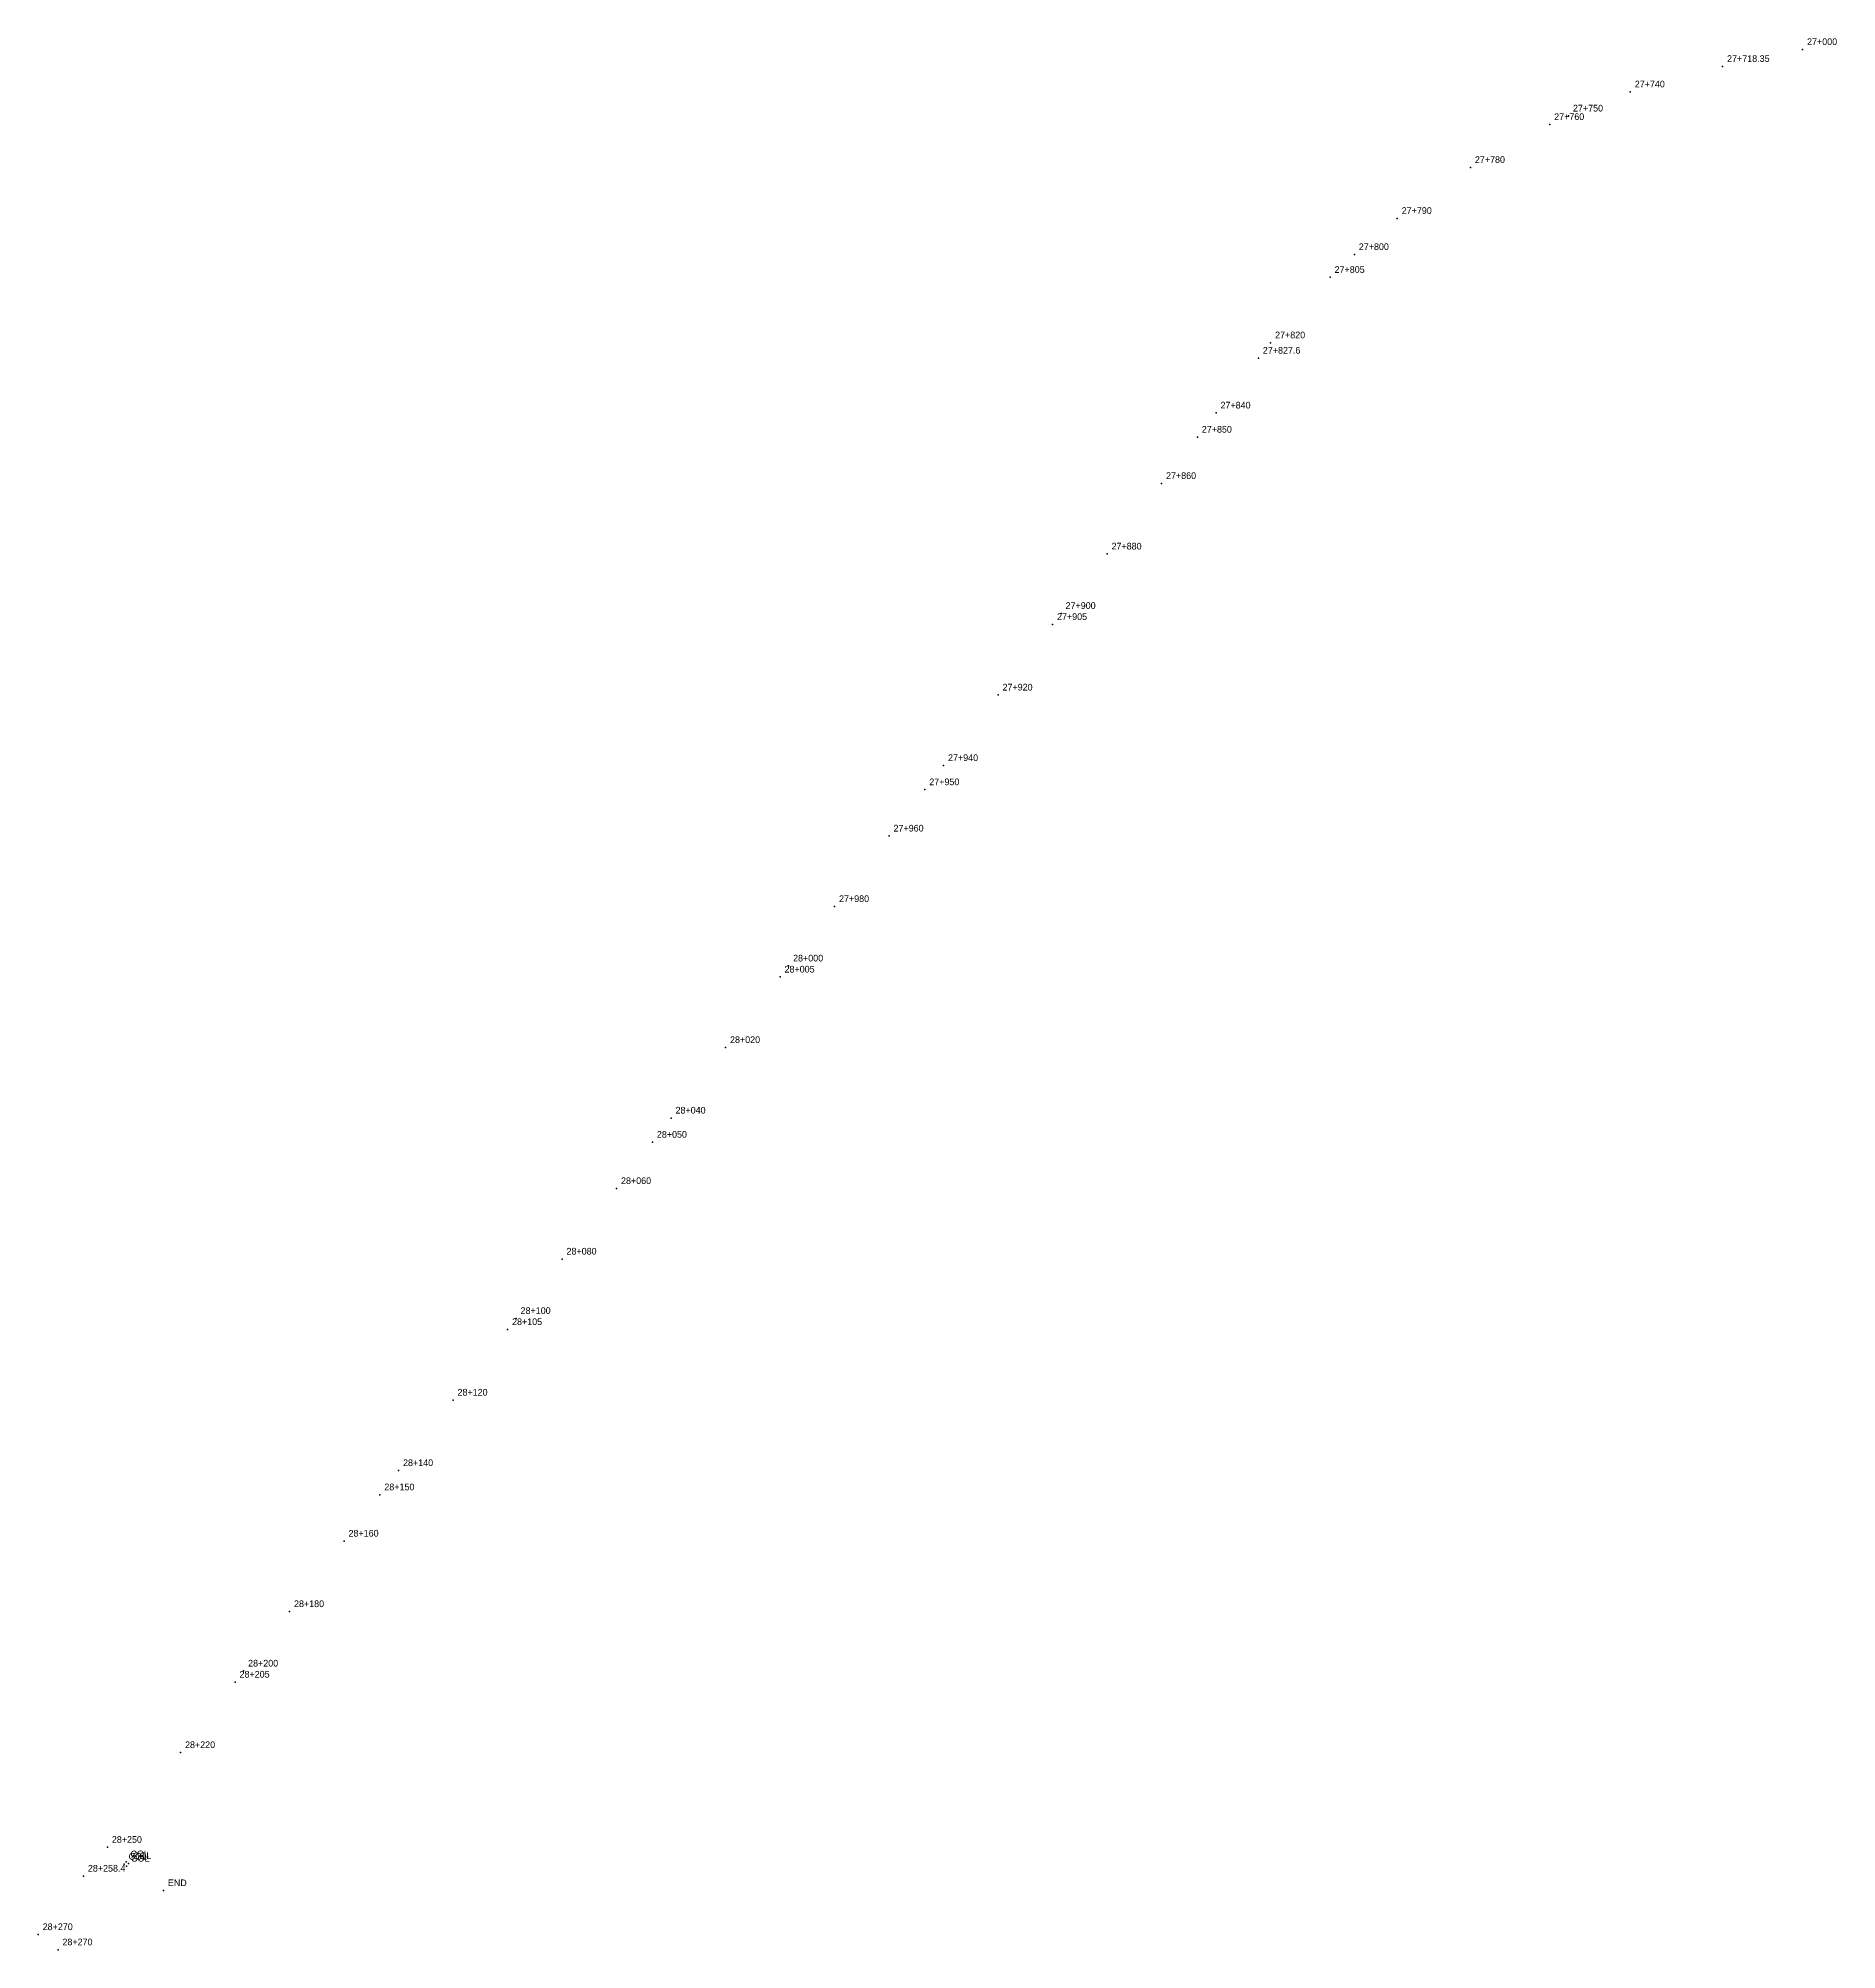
# Model space of a CAD drawing. Header units: metres. Extents: x 2615736 to 2616140, y 185768 to 186197.
import ezdxf

# ---------------------------------------------------------------- set-up
doc = ezdxf.new("R2010")
doc.units = ezdxf.units.M

msp = doc.modelspace()

# ---------------------------------------------------------------- linework, layer by layer
for p in [(2616132.061, 186194.2336), (2616114.109, 186190.4385), (2616093.384, 186184.7145), (2616075.289, 186177.4015), (2616079.514, 186179.3142), (2616057.493, 186167.7747), (2616041.069, 186156.3338), (2616031.435, 186148.2244), (2616026.001, 186143.1021), (2616012.645, 186128.4283), (2616009.897, 186124.9645), (2616000.391, 186112.6705), (2615996.195, 186107.2445), (2615988.156, 186096.8485), (2615975.923, 186081.0275), (2615963.688, 186065.2055), (2615965.61, 186067.6905), (2615951.454, 186049.3835), (2615939.22, 186033.5615), (2615935.016, 186028.1355), (2615926.986, 186017.7405), (2615914.752, 186001.9185), (2615904.439, 185988.5815), (2615902.518, 185986.0965), (2615890.284, 185970.2755), (2615878.05, 185954.4535), (2615873.861, 185949.0275), (2615865.816, 185938.6315), (2615853.582, 185922.8095), (2615841.348, 185906.9881), (2615843.269, 185909.4728), (2615829.113, 185891.1665), (2615816.879, 185875.3445), (2615812.683, 185869.9185), (2615804.645, 185859.5225), (2615792.411, 185843.7015), (2615782.098, 185830.3645), (2615780.177, 185827.8795), (2615767.943, 185812.0575), (2615751.513, 185790.8095), (2615755.278, 185787.014), (2615755.706, 185787.5677), (2615755.832, 185786.5858), (2615756.26, 185787.1395), (2615746.138, 185784.348), (2615764.092, 185781.0835), (2615735.983, 185771.2161), (2615740.426, 185767.8073)]:
    msp.add_point(p)

# ---------------------------------------------------------------- texts
for s, p in [('27+000', (2616133.061, 186195.2336)), ('27+718.35', (2616115.109, 186191.4385)), ('27+740', (2616094.384, 186185.7145)), ('27+750', (2616080.514, 186180.3142)), ('27+760', (2616076.289, 186178.4015)), ('27+780', (2616058.493, 186168.7747)), ('27+790', (2616042.069, 186157.3338)), ('27+800', (2616032.435, 186149.2244)), ('27+805', (2616027.001, 186144.1021)), ('27+820', (2616013.645, 186129.4283)), ('27+827.6', (2616010.897, 186125.9645)), ('27+840', (2616001.391, 186113.6705)), ('27+850', (2615997.195, 186108.2445)), ('27+860', (2615989.156, 186097.8485)), ('27+880', (2615976.923, 186082.0275)), ('27+900', (2615966.61, 186068.6905)), ('27+905', (2615964.688, 186066.2055)), ('27+920', (2615952.454, 186050.3835)), ('27+940', (2615940.22, 186034.5615)), ('27+950', (2615936.016, 186029.1355)), ('27+960', (2615927.986, 186018.7405)), ('27+980', (2615915.752, 186002.9185)), ('28+005', (2615903.518, 185987.0965)), ('28+000', (2615905.439, 185989.5815)), ('28+020', (2615891.284, 185971.2755)), ('28+040', (2615879.05, 185955.4535)), ('28+050', (2615874.861, 185950.0275)), ('28+060', (2615866.816, 185939.6315)), ('28+080', (2615854.582, 185923.8095)), ('28+100', (2615844.269, 185910.4728)), ('28+105', (2615842.348, 185907.9881)), ('28+120', (2615830.113, 185892.1665)), ('28+140', (2615817.879, 185876.3445)), ('28+150', (2615813.683, 185870.9185)), ('28+160', (2615805.645, 185860.5225)), ('28+180', (2615793.411, 185844.7015)), ('28+205', (2615781.177, 185828.8795)), ('28+200', (2615783.098, 185831.3645)), ('28+220', (2615768.943, 185813.0575)), ('28+250', (2615752.513, 185791.8095)), ('28+258.4', (2615747.138, 185785.348)), ('COL', (2615756.278, 185788.014)), ('COL', (2615756.706, 185788.5677)), ('COL', (2615756.832, 185787.5858)), ('COL', (2615757.26, 185788.1395)), ('END', (2615765.092, 185782.0835)), ('28+270', (2615736.983, 185772.2161)), ('28+270', (2615741.426, 185768.8073))]:
    msp.add_text(s, height=1.5).set_placement(p)

doc.saveas('drawing.dxf')
